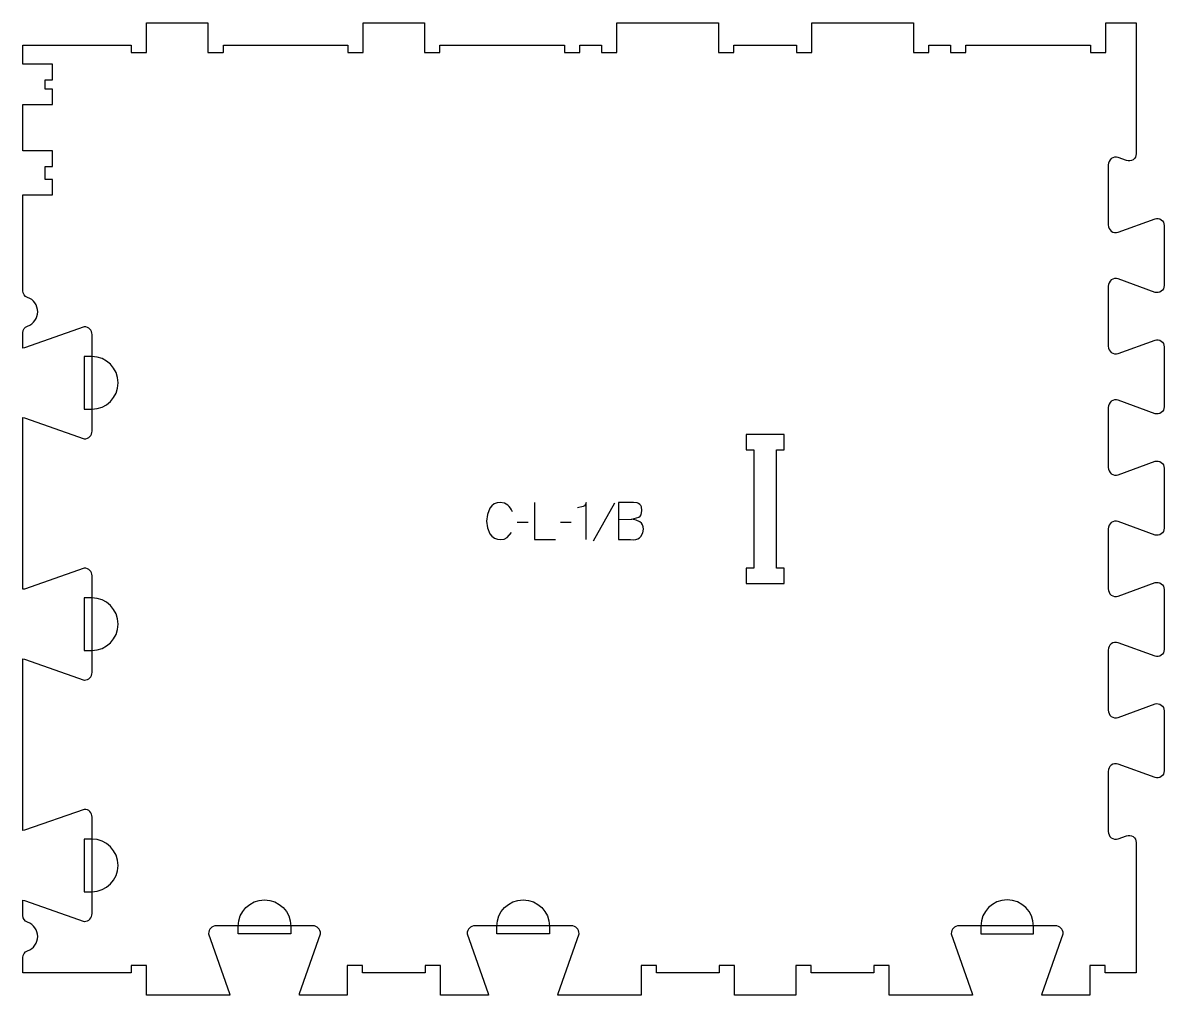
# Model space of a CAD drawing. Header units: millimetres. Extents: x -459 to 463, y -398 to 387.
import ezdxf

# ---------------------------------------------------------------- set-up
doc = ezdxf.new("R2010")
doc.units = ezdxf.units.MM
for name, color, linetype, true_color in [('1_ANYTOOL_1MMDEEP_LABELS_S', 2, 'Continuous', 0xffff00), ('3_ANYTOOL_CUTTHROUGH_INSID', 4, 'Continuous', 0x00ffff), ('4_ANYTOOL_CUTTHROUGH_OUTSI', 5, 'Continuous', 0x0000ff), ('5_ANYTOOL_HALF_MILL_9MM_IN', 3, 'Continuous', 0x00ff00)]:
    doc.layers.add(name, color=color, linetype=linetype, true_color=true_color)

msp = doc.modelspace()

# ---------------------------------------------------------------- linework, layer by layer
at = {"layer": '1_ANYTOOL_1MMDEEP_LABELS_S'}
for p, q in [((19.32, -0.47), (2.14, -31.24)), ((-50.41, -16.11), (-59.19, -16.2)), ((-15.52, -16.11), (-24.31, -16.2))]:
    msp.add_line(p, q, dxfattribs=at)
msp.add_lwpolyline([(-63.05, -7.5, 0.131103), (-66.82, -2.14), (-69.59, -0.54), (-72.91, 0), (-75.5, -0.29), (-77.76, -1.18), (-79.68, -2.65), (-81.26, -4.71), (-83.35, -9.62), (-84.05, -15), (-83.34, -20.39), (-81.22, -25.33), (-79.6, -27.37), (-77.62, -28.83), (-75.27, -29.71), (-72.56, -30), (-69.71, -29.59), (-67.34, -28.37), (-63.74, -24.17)], format="xyb", dxfattribs=at)
for points in [[(-45.26, 0), (-45.26, -30), (-28.16, -30)], [(-3.39, -30), (-3.39, 0.04), (-3.67, -1.09), (-4.2, -2.04), (-4.98, -2.8), (-6.01, -3.39), (-10.38, -4.33)], [(22.75, 0), (22.75, -30), (32.44, -30), (34.96, -30.09), (36.71, -29.97), (38.24, -29.51), (39.58, -28.69), (40.71, -27.51), (42.28, -24.63), (42.81, -21.47), (42.63, -19.58), (42.08, -17.98), (41.17, -16.67), (39.89, -15.64), (36.79, -14.22), (33.29, -13.54)], [(22.75, -13.67), (33.29, -13.54), (38.99, -12), (40.1, -11.14), (40.89, -9.93), (41.52, -6.47), (41.1, -3.64), (40.58, -2.53), (39.85, -1.62), (38.91, -0.91), (37.76, -0.4), (34.84, 0), (22.75, 0)]]:
    msp.add_lwpolyline(points, dxfattribs=at)
at = {"layer": '3_ANYTOOL_CUTTHROUGH_INSID'}
msp.add_lwpolyline([(156.37, -65.54), (156.37, -53.04), (150.37, -53.04), (150.37, 42.46), (156.37, 42.46), (156.37, 54.96), (125.87, 54.96), (125.87, 42.46), (131.87, 42.46), (131.87, -53.04), (125.87, -53.04), (125.87, -65.54)], close=True, dxfattribs=at)
at = {"layer": '4_ANYTOOL_CUTTHROUGH_OUTSI'}
msp.add_lwpolyline([(440.87, 281.57, -0.522099), (433.12, 276.18), (426.32, 278.69, 0.015608), (426.3, 278.7, 0.502397), (418.26, 272.71), (418.26, 224.21, 0.502397), (426.3, 218.22, 0.015604), (426.32, 218.22), (456.09, 229.22, -0.501976), (463.48, 223.71), (463.48, 175.21, -0.501971), (456.09, 169.7), (426.32, 180.69, 0.015608), (426.3, 180.7, 0.502397), (418.26, 174.71), (418.26, 126.21, 0.502397), (426.3, 120.22, 0.015604), (426.32, 120.22), (456.08, 131.22, -0.501976), (463.48, 125.71), (463.48, 77.21, -0.501971), (456.08, 71.7), (426.32, 82.69, 0.015608), (426.3, 82.7, 0.502397), (418.26, 76.71), (418.26, 28.21, 0.502397), (426.3, 22.22, 0.015604), (426.32, 22.22), (456.08, 33.22, -0.501976), (463.48, 27.71), (463.48, -20.79, -0.501971), (456.08, -26.3), (426.32, -15.31, 0.015608), (426.3, -15.3, 0.502397), (418.26, -21.29), (418.25, -69.79, 0.502397), (426.3, -75.78, 0.015604), (426.32, -75.78), (456.08, -64.78, -0.501976), (463.48, -70.29), (463.48, -118.8, -0.501971), (456.08, -124.31), (426.32, -113.31, 0.015608), (426.3, -113.3, 0.502397), (418.25, -119.29), (418.25, -167.8, 0.502397), (426.3, -173.78, 0.015604), (426.32, -173.78), (456.08, -162.78, -0.501976), (463.48, -168.29), (463.48, -216.8, -0.501971), (456.08, -222.31), (426.32, -211.31, 0.015608), (426.3, -211.3, 0.502397), (418.25, -217.29), (418.25, -265.8, 0.502397), (426.3, -271.78, 0.015598), (426.31, -271.78), (433.12, -269.26, -0.522086), (440.87, -274.66), (440.87, -380.04), (415.87, -380.04), (415.87, -374.29, 0.414214), (415.62, -374.04), (403.62, -374.04, 0.414214), (403.37, -374.29), (403.37, -398.04), (364.77, -398.04), (365, -396.65), (381.9, -348.38), (381.91, -348.29, 0.414214), (375.66, -342.04), (297.66, -342.04, 0.414214), (291.41, -348.29), (291.43, -348.38), (308.33, -396.66), (308.56, -398.04), (241.37, -398.04), (241.37, -374.29, 0.414214), (241.12, -374.04), (229.12, -374.04, 0.414214), (228.87, -374.29), (228.87, -380.04), (178.37, -380.04), (178.37, -374.29, 0.414214), (178.12, -374.04), (166.12, -374.04, 0.414214), (165.87, -374.29), (165.87, -398.04), (116.37, -398.04), (116.37, -374.29, 0.414214), (116.12, -374.04), (104.12, -374.04, 0.414214), (103.87, -374.29), (103.87, -380.04), (53.37, -380.04), (53.37, -374.29, 0.414214), (53.12, -374.04), (41.12, -374.04, 0.414214), (40.87, -374.29), (40.87, -398.04), (-26.32, -398.04), (-26.09, -396.65), (-9.19, -348.38), (-9.18, -348.29, 0.414214), (-15.43, -342.04), (-93.43, -342.04, 0.414214), (-99.68, -348.29), (-99.67, -348.38), (-82.77, -396.66), (-82.54, -398.04), (-121.13, -398.04), (-121.13, -374.29, 0.414214), (-121.38, -374.04), (-133.38, -374.04, 0.414214), (-133.63, -374.29), (-133.63, -380.04), (-184.13, -380.04), (-184.13, -374.29, 0.414214), (-184.38, -374.04), (-196.38, -374.04, 0.414214), (-196.63, -374.29), (-196.63, -398.04), (-235.23, -398.04), (-235, -396.65), (-218.1, -348.38), (-218.09, -348.29, 0.414214), (-224.34, -342.04), (-302.34, -342.04, 0.414214), (-308.59, -348.29), (-308.57, -348.38), (-291.67, -396.66), (-291.44, -398.04), (-358.63, -398.04), (-358.63, -374.29, 0.414214), (-358.88, -374.04), (-370.88, -374.04, 0.414214), (-371.13, -374.29), (-371.13, -380.04), (-458.63, -380.04), (-458.63, -367.64, -0.315906), (-454.8, -362.22, 0.707107), (-454.8, -339.12, -0.317837), (-458.63, -333.7), (-458.63, -321.3), (-457.24, -321.54), (-408.97, -338.43), (-408.88, -338.44, 0.414214), (-402.63, -332.19), (-402.63, -254.19, 0.414214), (-408.88, -247.94), (-408.97, -247.96), (-457.25, -264.86), (-458.63, -265.09), (-458.63, -126.4), (-457.24, -126.64), (-408.97, -143.53), (-408.88, -143.54, 0.414214), (-402.63, -137.29), (-402.63, -59.29, 0.414214), (-408.88, -53.04), (-408.97, -53.06), (-457.25, -69.96), (-458.63, -70.19), (-458.63, 68.5), (-457.24, 68.26), (-408.97, 51.37), (-408.88, 51.36, 0.414214), (-402.63, 57.61), (-402.63, 135.61, 0.414214), (-408.88, 141.86), (-408.97, 141.84), (-457.25, 124.94), (-458.63, 124.71), (-458.63, 137.11, -0.315906), (-454.8, 142.53, 0.707107), (-454.8, 165.63, -0.317837), (-458.63, 171.05), (-458.63, 248.46), (-434.88, 248.46, 0.414214), (-434.63, 248.71), (-434.63, 260.71, 0.414214), (-434.88, 260.96), (-440.63, 260.96), (-440.63, 271.46), (-434.88, 271.46, 0.414214), (-434.63, 271.71), (-434.63, 283.71, 0.414214), (-434.88, 283.96), (-458.63, 283.96), (-458.63, 321.37), (-434.88, 321.37, 0.414214), (-434.63, 321.62), (-434.63, 333.62, 0.414214), (-434.88, 333.87), (-440.63, 333.87), (-440.63, 341.46), (-434.88, 341.46, 0.414214), (-434.63, 341.71), (-434.63, 353.71, 0.414214), (-434.88, 353.96), (-458.63, 353.96), (-458.63, 369.46), (-371.13, 369.46), (-371.13, 363.71, 0.414214), (-370.88, 363.46), (-358.88, 363.46, 0.414214), (-358.63, 363.71), (-358.63, 387.46), (-309.13, 387.46), (-309.13, 363.71, 0.414214), (-308.88, 363.46), (-296.88, 363.46, 0.414214), (-296.63, 363.71), (-296.63, 369.46), (-196.13, 369.46), (-196.13, 363.71, 0.414214), (-195.88, 363.46), (-183.88, 363.46, 0.414214), (-183.63, 363.71), (-183.63, 387.46), (-134.13, 387.46), (-134.13, 363.71, 0.414214), (-133.88, 363.46), (-121.88, 363.46, 0.414214), (-121.63, 363.71), (-121.63, 369.46), (-21.13, 369.46), (-21.13, 363.71, 0.414214), (-20.88, 363.46), (-8.88, 363.46, 0.414214), (-8.63, 363.71), (-8.63, 369.46), (8.87, 369.46), (8.87, 363.71, 0.414214), (9.12, 363.46), (21.12, 363.46, 0.414214), (21.37, 363.71), (21.37, 387.46), (103.37, 387.46), (103.37, 363.71, 0.414214), (103.62, 363.46), (115.62, 363.46, 0.414214), (115.87, 363.71), (115.87, 369.46), (166.37, 369.46), (166.37, 363.71, 0.414214), (166.62, 363.46), (178.62, 363.46, 0.414214), (178.87, 363.71), (178.87, 387.46), (260.87, 387.46), (260.87, 363.71, 0.414214), (261.12, 363.46), (273.12, 363.46, 0.414214), (273.37, 363.71), (273.37, 369.46), (290.87, 369.46), (290.87, 363.71, 0.414214), (291.12, 363.46), (303.12, 363.46, 0.414214), (303.37, 363.71), (303.37, 369.46), (403.87, 369.46), (403.87, 363.71, 0.414214), (404.12, 363.46), (416.12, 363.46, 0.414214), (416.37, 363.71), (416.37, 387.46), (440.87, 387.46)], format="xyb", close=True, dxfattribs=at)
at = {"layer": '5_ANYTOOL_HALF_MILL_9MM_IN'}
for points in [[(-402.88, 75.36, 1), (-402.88, 117.86), (-409.13, 117.86), (-409.13, 75.36)], [(-402.88, -119.54, 1), (-402.88, -77.04), (-409.13, -77.04), (-409.13, -119.54)], [(-402.88, -314.44, 1), (-402.88, -271.94), (-409.13, -271.94), (-409.13, -314.44)], [(-284.59, -342.29, -1), (-242.09, -342.29), (-242.09, -348.54), (-284.59, -348.54)], [(-75.68, -342.29, -1), (-33.18, -342.29), (-33.18, -348.54), (-75.68, -348.54)], [(357.91, -342.29, 1), (315.41, -342.29), (315.41, -348.54), (357.91, -348.54)]]:
    msp.add_lwpolyline(points, format="xyb", close=True, dxfattribs=at)

doc.saveas('drawing.dxf')
